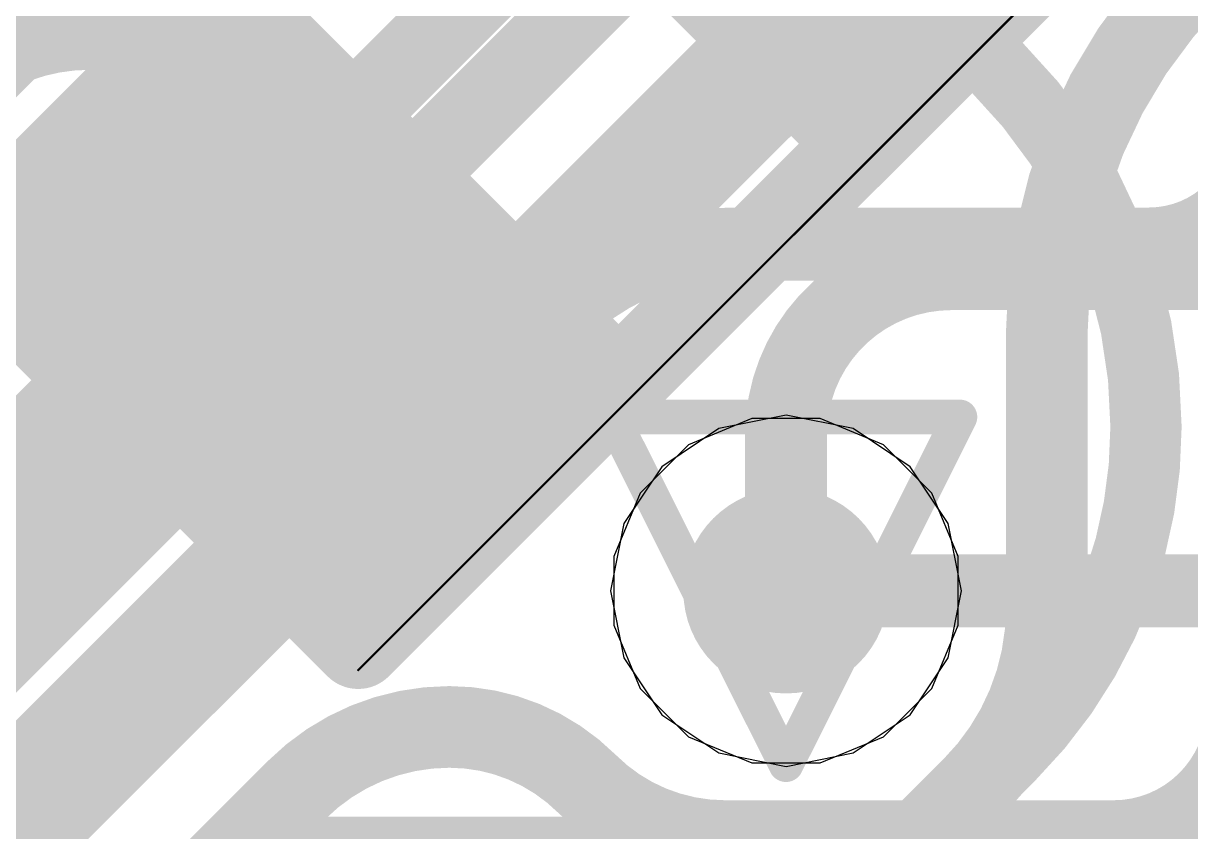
# Model space of a CAD drawing. Header units: inches. Extents: x -6 to 283, y -12 to 154.
# Drawn here: x 61.684 to 63.389, y 13.466 to 14.648 of the extents above; entities that cross this region are included whole.
import ezdxf

# ---------------------------------------------------------------- set-up
doc = ezdxf.new("R2010")
doc.units = ezdxf.units.IN
for name, color, linetype in [('Bottom Layer', 5, 'Continuous'), ('Bottom Overlay', 54, 'Continuous'), ('Bottom Paste', 16, 'Continuous'), ('Bottom Solder', 6, 'Continuous'), ('Drill Drawing', 1, 'Continuous'), ('GND-1', 16, 'Continuous'), ('GND-2', 90, 'Continuous'), ('GND-3', 216, 'Continuous'), ('GND-4', 54, 'Continuous'), ('PWR-1', 156, 'Continuous'), ('PWR-2', 130, 'Continuous'), ('Signal L1', 76, 'Continuous'), ('Signal L2', 6, 'Continuous'), ('Top Layer', 1, 'Continuous'), ('Via Holes', 16, 'Continuous')]:
    doc.layers.add(name, color=color, linetype=linetype)

# ---------------------------------------------------------------- blocks, each defined once
blk = doc.blocks.new('R___0402_B_33')
at = {"layer": 'Bottom Layer'}
for points in [[(-0.2413, 0.3175), (-0.2412999999999999, -0.3175), (-0.6985, -0.3175), (-0.6985, 0.3175)], [(0.6985, 0.3175), (0.6985, -0.3175), (0.2413, -0.3175), (0.2412999999999999, 0.3175)]]:
    blk.add_hatch(color=5, dxfattribs=at).paths.add_polyline_path(points)
at = {"layer": 'Bottom Paste'}
for points in [[(-0.2413, 0.3175), (-0.2412999999999999, -0.3175), (-0.6985, -0.3175), (-0.6985, 0.3175)], [(0.6985, 0.3175), (0.6985, -0.3175), (0.2413, -0.3175), (0.2412999999999999, 0.3175)]]:
    blk.add_hatch(color=16, dxfattribs=at).paths.add_polyline_path(points)
at = {"layer": 'Bottom Solder'}
for points in [[(-0.18629884, 0.37250116), (-0.1862988399999999, -0.37250116), (-0.75350116, -0.37250116), (-0.75350116, 0.37250116)], [(0.75350116, 0.37250116), (0.75350116, -0.37250116), (0.18629884, -0.37250116), (0.1862988399999999, 0.37250116)]]:
    blk.add_hatch(color=6, dxfattribs=at).paths.add_polyline_path(points)
at = {"layer": 'Bottom Overlay'}
for points in [[(0.7874, 0.4064, 0.127, 0.127, 0), (-0.7874, 0.4064, 0.127, 0.127, 0)], [(0.7874, -0.4064, 0.127, 0.127, 0), (0.7874, 0.4064, 0.127, 0.127, 0)], [(0.8128, 0.4318, 0.0032258, 0.0032258, 0), (-0.8128, 0.4318, 0.0032258, 0.0032258, 0)], [(0.7874, -0.4064, 0.127, 0.127, 0), (-0.7874, -0.4064, 0.127, 0.127, 0)]]:
    blk.add_lwpolyline(points, format="xyseb", dxfattribs=at)
for points in [[(0.7556499999999999, 0.4064, 0.0635, 0.0635, 1), (0.8191499999999999, 0.4064, 0.0635, 0.0635, 1)], [(0.7556499999999999, 0.4064, 0.0635, 0.0635, 1), (0.8191499999999999, 0.4064, 0.0635, 0.0635, 1)], [(0.8119948199999999, 0.4318, 0.0016129, 0.0016129, 1), (0.81360518, 0.4318, 0.0016129, 0.0016129, 1)]]:
    blk.add_lwpolyline(points, format="xyseb", close=True, dxfattribs=at)
blk = doc.blocks.new('C___0402_B_36')
at = {"layer": 'Bottom Overlay'}
blk.add_lwpolyline([(0.7874, 0.4064, 0.127, 0.127, 0), (0.2794, 0.4064, 0.127, 0.127, 0)], format="xyseb", dxfattribs=at)

msp = doc.modelspace()

# ---------------------------------------------------------------- hatches: boundary and pattern name
at = {"layer": 'Bottom Layer'}
h = msp.add_hatch(color=5, dxfattribs=at)
edge = h.paths.add_edge_path()
edge.add_arc((62.79783731999999, 13.81829342), 0.1499997, 0, 360)
at = {"layer": 'GND-1'}
h = msp.add_hatch(color=16, dxfattribs=at)
edge = h.paths.add_edge_path()
edge.add_arc((62.79783731999999, 13.81829342), 0.1499997, 0, 360)
at = {"layer": 'GND-2'}
h = msp.add_hatch(color=90, dxfattribs=at)
edge = h.paths.add_edge_path()
edge.add_arc((62.79783731999999, 13.81829342), 0.1499997, 0, 360)
at = {"layer": 'GND-3'}
h = msp.add_hatch(color=216, dxfattribs=at)
edge = h.paths.add_edge_path()
edge.add_arc((62.79783731999999, 13.81829342), 0.1499997, 0, 360)
at = {"layer": 'GND-4'}
h = msp.add_hatch(color=54, dxfattribs=at)
edge = h.paths.add_edge_path()
edge.add_arc((62.79783731999999, 13.81829342), 0.1499997, 0, 360)
at = {"layer": 'PWR-1'}
h = msp.add_hatch(color=156, dxfattribs=at)
edge = h.paths.add_edge_path()
edge.add_arc((62.79783731999999, 13.81829342), 0.1499997, 0, 360)
at = {"layer": 'PWR-2'}
h = msp.add_hatch(color=130, dxfattribs=at)
edge = h.paths.add_edge_path()
edge.add_arc((62.79783731999999, 13.81829342), 0.1499997, 0, 360)
at = {"layer": 'Signal L1'}
h = msp.add_hatch(color=76, dxfattribs=at)
edge = h.paths.add_edge_path()
edge.add_arc((62.79783731999999, 13.81829342), 0.1499997, 0, 360)
at = {"layer": 'Signal L2'}
h = msp.add_hatch(color=6, dxfattribs=at)
edge = h.paths.add_edge_path()
edge.add_arc((62.79783731999999, 13.81829342), 0.1499997, 0, 360)
at = {"layer": 'Top Layer'}
h = msp.add_hatch(color=1, dxfattribs=at)
edge = h.paths.add_edge_path()
edge.add_arc((62.79783731999999, 13.81829342), 0.1499997, 0, 360)
at = {"layer": 'Via Holes'}
h = msp.add_hatch(color=7, dxfattribs=at)
edge = h.paths.add_edge_path()
edge.add_arc((62.79783731999999, 13.81829342), 0.07499858, 0, 360)

# ---------------------------------------------------------------- linework, layer by layer
at = {"layer": 'Bottom Layer'}
for points in [[(62.77450996, 14.91474284, 0.10414, 0.10414, 0), (63.1058682, 14.5833846, 0.10414, 0.10414, 0)], [(63.1058682, 14.5833846, 0.10414, 0.10414, 0), (63.10587073999999, 14.5833846, 0.10414, 0.10414, 0)], [(63.10587073999999, 14.5833846, 0.10414, 0.10414, -0.198647266504107), (63.32380527999999, 14.05804656, 0.10414, 0.10414, 0)], [(61.10969744, 13.24994048, 0.2032, 0.2032, 0), (62.11078763999999, 14.25103068, 0.2032, 0.2032, 0)], [(63.32380274, 14.05804148, 0.10414, 0.10414, -0.1992541075682965), (63.12528396, 13.57798148, 0.10414, 0.10414, 0)], [(60.90480326, 11.35750332, 0.10414, 0.10414, 0), (63.12528396, 13.57798148, 0.10414, 0.10414, 0)]]:
    msp.add_lwpolyline(points, format="xyseb", dxfattribs=at)
for points in [[(63.0798332, 14.5833846, 0.05207, 0.05207, 1), (63.13190319999999, 14.5833846, 0.05207, 0.05207, 1)], [(63.0798332, 14.5833846, 0.05207, 0.05207, 1), (63.13190319999999, 14.5833846, 0.05207, 0.05207, 1)], [(63.07983574, 14.5833846, 0.05207, 0.05207, 1), (63.13190574, 14.5833846, 0.05207, 0.05207, 1)], [(63.07983574, 14.5833846, 0.05207, 0.05207, 1), (63.13190574, 14.5833846, 0.05207, 0.05207, 1)], [(62.05998764, 14.25103068, 0.1016, 0.1016, 1), (62.16158764, 14.25103068, 0.1016, 0.1016, 1)], [(63.29776773999999, 14.05804148, 0.05207, 0.05207, 1), (63.34983773999999, 14.05804148, 0.05207, 0.05207, 1)], [(63.29777028, 14.05804656, 0.05207, 0.05207, 1), (63.34984028, 14.05804656, 0.05207, 0.05207, 1)], [(63.09924896, 13.57798148, 0.05207, 0.05207, 1), (63.15131895999999, 13.57798148, 0.05207, 0.05207, 1)], [(63.09924896, 13.57798148, 0.05207, 0.05207, 1), (63.15131895999999, 13.57798148, 0.05207, 0.05207, 1)]]:
    msp.add_lwpolyline(points, format="xyseb", close=True, dxfattribs=at)
at = {"layer": 'Drill Drawing'}
for points in [[(62.54383732, 14.07229342, 0.0508, 0.0508, 0), (63.05183732, 14.07229342, 0.0508, 0.0508, 0)], [(62.54383732, 14.07229342, 0.0508, 0.0508, 0), (62.79783731999999, 13.56429342, 0.0508, 0.0508, 0)], [(62.79783731999999, 13.56429342, 0.0508, 0.0508, 0), (63.05183732, 14.07229342, 0.0508, 0.0508, 0)], [(62.03583732, 13.46269342, 0.0508, 0.0508, 0), (62.54383732, 13.46269342, 0.0508, 0.0508, 0)], [(62.03583732, 13.46269342, 0.0508, 0.0508, 0), (62.28983731999999, 12.95469342, 0.0508, 0.0508, 0)], [(62.28983731999999, 12.95469342, 0.0508, 0.0508, 0), (62.54383732, 13.46269342, 0.0508, 0.0508, 0)]]:
    msp.add_lwpolyline(points, format="xyseb", dxfattribs=at)
for points in [[(62.53113731999999, 14.07229342, 0.0254, 0.0254, 1), (62.55653731999999, 14.07229342, 0.0254, 0.0254, 1)], [(62.53113731999999, 14.07229342, 0.0254, 0.0254, 1), (62.55653731999999, 14.07229342, 0.0254, 0.0254, 1)], [(63.03913731999999, 14.07229342, 0.0254, 0.0254, 1), (63.06453731999999, 14.07229342, 0.0254, 0.0254, 1)], [(63.03913731999999, 14.07229342, 0.0254, 0.0254, 1), (63.06453731999999, 14.07229342, 0.0254, 0.0254, 1)], [(62.78513732, 13.56429342, 0.0254, 0.0254, 1), (62.81053731999999, 13.56429342, 0.0254, 0.0254, 1)], [(62.78513732, 13.56429342, 0.0254, 0.0254, 1), (62.81053731999999, 13.56429342, 0.0254, 0.0254, 1)], [(62.02313732, 13.46269342, 0.0254, 0.0254, 1), (62.04853731999999, 13.46269342, 0.0254, 0.0254, 1)], [(62.02313732, 13.46269342, 0.0254, 0.0254, 1), (62.04853731999999, 13.46269342, 0.0254, 0.0254, 1)], [(62.53113731999999, 13.46269342, 0.0254, 0.0254, 1), (62.55653731999999, 13.46269342, 0.0254, 0.0254, 1)], [(62.53113731999999, 13.46269342, 0.0254, 0.0254, 1), (62.55653731999999, 13.46269342, 0.0254, 0.0254, 1)]]:
    msp.add_lwpolyline(points, format="xyseb", close=True, dxfattribs=at)
at = {"layer": 'GND-1'}
for p, q in [((62.74779169999999, 14.06989312), (62.65531791999999, 14.03158992)), ((62.84788293999999, 14.06989312), (62.74779169999999, 14.06989312)), ((62.94035672, 14.03158992), (62.84788293999999, 14.06989312)), ((62.65531791999999, 14.03158992), (62.58454081999999, 13.96081282)), ((63.01113382, 13.96081282), (62.94035672, 14.03158992)), ((62.58454081999999, 13.96081282), (62.54623762, 13.86833904)), ((63.04943701999999, 13.86833904), (63.01113382, 13.96081282)), ((62.54623762, 13.86833904), (62.54623762, 13.7682478)), ((63.04943701999999, 13.7682478), (63.04943701999999, 13.86833904)), ((62.54623762, 13.7682478), (62.58454081999999, 13.67577402)), ((63.01113382, 13.67577402), (63.04943701999999, 13.7682478)), ((62.58454081999999, 13.67577402), (62.65531791999999, 13.60499692)), ((62.94035672, 13.60499692), (63.01113382, 13.67577402)), ((62.65531791999999, 13.60499692), (62.74779169999999, 13.56669372)), ((62.84788293999999, 13.56669372), (62.94035672, 13.60499692)), ((62.74779169999999, 13.56669372), (62.84788293999999, 13.56669372))]:
    msp.add_line(p, q, dxfattribs=at)
at = {"layer": 'GND-2'}
for p, q in [((62.74779169999999, 14.06989312), (62.65531791999999, 14.03158992)), ((62.84788293999999, 14.06989312), (62.74779169999999, 14.06989312)), ((62.94035672, 14.03158992), (62.84788293999999, 14.06989312)), ((62.65531791999999, 14.03158992), (62.58454081999999, 13.96081282)), ((63.01113382, 13.96081282), (62.94035672, 14.03158992)), ((62.58454081999999, 13.96081282), (62.54623762, 13.86833904)), ((63.04943701999999, 13.86833904), (63.01113382, 13.96081282)), ((62.54623762, 13.86833904), (62.54623762, 13.7682478)), ((63.04943701999999, 13.7682478), (63.04943701999999, 13.86833904)), ((62.54623762, 13.7682478), (62.58454081999999, 13.67577402)), ((63.01113382, 13.67577402), (63.04943701999999, 13.7682478)), ((62.58454081999999, 13.67577402), (62.65531791999999, 13.60499692)), ((62.94035672, 13.60499692), (63.01113382, 13.67577402)), ((62.65531791999999, 13.60499692), (62.74779169999999, 13.56669372)), ((62.84788293999999, 13.56669372), (62.94035672, 13.60499692)), ((62.74779169999999, 13.56669372), (62.84788293999999, 13.56669372))]:
    msp.add_line(p, q, dxfattribs=at)
at = {"layer": 'GND-3'}
for p, q in [((62.74779169999999, 14.06989312), (62.65531791999999, 14.03158992)), ((62.84788293999999, 14.06989312), (62.74779169999999, 14.06989312)), ((62.94035672, 14.03158992), (62.84788293999999, 14.06989312)), ((62.65531791999999, 14.03158992), (62.58454081999999, 13.96081282)), ((63.01113382, 13.96081282), (62.94035672, 14.03158992)), ((62.58454081999999, 13.96081282), (62.54623762, 13.86833904)), ((63.04943701999999, 13.86833904), (63.01113382, 13.96081282)), ((62.54623762, 13.86833904), (62.54623762, 13.7682478)), ((63.04943701999999, 13.7682478), (63.04943701999999, 13.86833904)), ((62.54623762, 13.7682478), (62.58454081999999, 13.67577402)), ((63.01113382, 13.67577402), (63.04943701999999, 13.7682478)), ((62.58454081999999, 13.67577402), (62.65531791999999, 13.60499692)), ((62.94035672, 13.60499692), (63.01113382, 13.67577402)), ((62.65531791999999, 13.60499692), (62.74779169999999, 13.56669372)), ((62.84788293999999, 13.56669372), (62.94035672, 13.60499692)), ((62.74779169999999, 13.56669372), (62.84788293999999, 13.56669372))]:
    msp.add_line(p, q, dxfattribs=at)
at = {"layer": 'GND-4'}
for p, q in [((62.74779169999999, 14.06989312), (62.65531791999999, 14.03158992)), ((62.84788293999999, 14.06989312), (62.74779169999999, 14.06989312)), ((62.94035672, 14.03158992), (62.84788293999999, 14.06989312)), ((62.65531791999999, 14.03158992), (62.58454081999999, 13.96081282)), ((63.01113382, 13.96081282), (62.94035672, 14.03158992)), ((62.58454081999999, 13.96081282), (62.54623762, 13.86833904)), ((63.04943701999999, 13.86833904), (63.01113382, 13.96081282)), ((62.54623762, 13.86833904), (62.54623762, 13.7682478)), ((63.04943701999999, 13.7682478), (63.04943701999999, 13.86833904)), ((62.54623762, 13.7682478), (62.58454081999999, 13.67577402)), ((63.01113382, 13.67577402), (63.04943701999999, 13.7682478)), ((62.58454081999999, 13.67577402), (62.65531791999999, 13.60499692)), ((62.94035672, 13.60499692), (63.01113382, 13.67577402)), ((62.65531791999999, 13.60499692), (62.74779169999999, 13.56669372)), ((62.84788293999999, 13.56669372), (62.94035672, 13.60499692)), ((62.74779169999999, 13.56669372), (62.84788293999999, 13.56669372))]:
    msp.add_line(p, q, dxfattribs=at)
at = {"layer": 'PWR-1'}
for p, q in [((62.79783731999999, 14.07482326), (62.69966886, 14.05529574)), ((62.89600577999999, 14.05529574), (62.79783731999999, 14.07482326)), ((62.69966886, 14.05529574), (62.61644321999999, 13.99968752)), ((62.97923141999999, 13.99968752), (62.89600577999999, 14.05529574)), ((62.61644321999999, 13.99968752), (62.560835, 13.91646188)), ((63.03483964, 13.91646188), (62.97923141999999, 13.99968752)), ((62.560835, 13.91646188), (62.54130748, 13.81829342)), ((63.05436716, 13.81829342), (63.03483964, 13.91646188)), ((62.54130748, 13.81829342), (62.560835, 13.72012496)), ((63.03483964, 13.72012496), (63.05436716, 13.81829342)), ((62.560835, 13.72012496), (62.61644321999999, 13.63689932)), ((62.97923141999999, 13.63689932), (63.03483964, 13.72012496)), ((62.61644321999999, 13.63689932), (62.69966886, 13.5812911)), ((62.89600577999999, 13.5812911), (62.97923141999999, 13.63689932)), ((62.69966886, 13.5812911), (62.79783731999999, 13.56176358)), ((62.79783731999999, 13.56176358), (62.89600577999999, 13.5812911))]:
    msp.add_line(p, q, dxfattribs=at)
at = {"layer": 'PWR-2'}
for p, q in [((62.79783731999999, 14.07482326), (62.69966886, 14.05529574)), ((62.89600577999999, 14.05529574), (62.79783731999999, 14.07482326)), ((62.69966886, 14.05529574), (62.61644321999999, 13.99968752)), ((62.97923141999999, 13.99968752), (62.89600577999999, 14.05529574)), ((62.61644321999999, 13.99968752), (62.560835, 13.91646188)), ((63.03483964, 13.91646188), (62.97923141999999, 13.99968752)), ((62.560835, 13.91646188), (62.54130748, 13.81829342)), ((63.05436716, 13.81829342), (63.03483964, 13.91646188)), ((62.54130748, 13.81829342), (62.560835, 13.72012496)), ((63.03483964, 13.72012496), (63.05436716, 13.81829342)), ((62.560835, 13.72012496), (62.61644321999999, 13.63689932)), ((62.97923141999999, 13.63689932), (63.03483964, 13.72012496)), ((62.61644321999999, 13.63689932), (62.69966886, 13.5812911)), ((62.89600577999999, 13.5812911), (62.97923141999999, 13.63689932)), ((62.69966886, 13.5812911), (62.79783731999999, 13.56176358)), ((62.79783731999999, 13.56176358), (62.89600577999999, 13.5812911))]:
    msp.add_line(p, q, dxfattribs=at)
at = {"layer": 'Signal L1'}
for points in [[(60.97852675999999, 13.15106844, 0.11938, 0.11938, 0), (64.36418927999999, 16.53673096, 0.11938, 0.11938, 0)], [(61.23632151999999, 12.99856176, 0.11938, 0.11938, 0), (64.46304862, 16.22528886, 0.11938, 0.11938, 0)], [(63.17883478, 14.195425, 0.11938, 0.11938, -0.1988663965905662), (63.39584222, 14.71945494, 0.11938, 0.11938, 0)], [(63.17883478, 14.195425, 0.11938, 0.11938, 0), (63.17883732, 14.19464522, 0.11938, 0.11938, 0)], [(63.17883732, 13.79279944, 0.11938, 0.11938, 0), (63.17883732, 14.19464522, 0.11938, 0.11938, 0)], [(63.17883732, 13.79279944, 0.11938, 0.11938, -0.1984905210476194), (63.07042249999999, 13.53046062, 0.11938, 0.11938, 0)], [(62.69059343999999, 13.15063156, 0.11938, 0.11938, 0), (63.06999577999999, 13.5300339, 0.11938, 0.11938, 0)], [(63.07042249999999, 13.53046062, 0.11938, 0.11938, -0.0004058235188132329), (63.06999577999999, 13.5300339, 0.11938, 0.11938, 0)]]:
    msp.add_lwpolyline(points, format="xyseb", dxfattribs=at)
for points in [[(63.14898977999999, 14.195425, 0.05969, 0.05969, 1), (63.20867978, 14.195425, 0.05969, 0.05969, 1)], [(63.14898977999999, 14.195425, 0.05969, 0.05969, 1), (63.20867978, 14.195425, 0.05969, 0.05969, 1)], [(63.14899232, 14.19464522, 0.05969, 0.05969, 1), (63.20868231999999, 14.19464522, 0.05969, 0.05969, 1)], [(63.14899232, 14.19464522, 0.05969, 0.05969, 1), (63.20868231999999, 14.19464522, 0.05969, 0.05969, 1)], [(63.14899232, 13.79279944, 0.05969, 0.05969, 1), (63.20868231999999, 13.79279944, 0.05969, 0.05969, 1)], [(63.14899232, 13.79279944, 0.05969, 0.05969, 1), (63.20868231999999, 13.79279944, 0.05969, 0.05969, 1)], [(63.04015078, 13.5300339, 0.05969, 0.05969, 1), (63.09984077999999, 13.5300339, 0.05969, 0.05969, 1)], [(63.04015078, 13.5300339, 0.05969, 0.05969, 1), (63.09984077999999, 13.5300339, 0.05969, 0.05969, 1)], [(63.0405775, 13.53046062, 0.05969, 0.05969, 1), (63.10026749999999, 13.53046062, 0.05969, 0.05969, 1)], [(63.0405775, 13.53046062, 0.05969, 0.05969, 1), (63.10026749999999, 13.53046062, 0.05969, 0.05969, 1)]]:
    msp.add_lwpolyline(points, format="xyseb", close=True, dxfattribs=at)
at = {"layer": 'Signal L2'}
for points in [[(61.27383731999999, 14.22469342, 0.11938, 0.11938, 0), (63.13074495999999, 16.08160106, 0.11938, 0.11938, 0)], [(60.93076968, 13.27710578, 0.11938, 0.11938, 0), (63.26028495999999, 15.60662106, 0.11938, 0.11938, 0)], [(60.81392967999999, 12.68528578, 0.11938, 0.11938, 0), (63.37626389999999, 15.24762, 0.11938, 0.11938, 0)], [(62.79783731999999, 14.04652766, 0.11938, 0.11938, -0.4142135623730951), (63.03950308, 14.28819342, 0.11938, 0.11938, 0)], [(63.03950308, 14.28819342, 0.11938, 0.11938, 0), (67.8909996, 14.28819342, 0.11938, 0.11938, 0)], [(62.79783731999999, 13.81829342, 0.11938, 0.11938, 0), (62.79783731999999, 14.04652766, 0.11938, 0.11938, 0)], [(63.47103383999999, 13.66156272, 0.11938, 0.11938, -0.4356427094812971), (63.2766578, 13.45253088, 0.11938, 0.11938, 0)], [(62.08277143999999, 13.52709766, 0.11938, 0.11938, -0.1986585310550834), (62.3059206, 13.61940126, 0.11938, 0.11938, 0)], [(62.3059206, 13.61940126, 0.11938, 0.11938, -0.198703916602233), (62.50718512, 13.5361299, 0.11938, 0.11938, 0)], [(62.50718512, 13.5361299, 0.11938, 0.11938, 0), (62.50734768, 13.53596734, 0.11938, 0.11938, 0)], [(62.50751023999999, 13.53580478, 0.11938, 0.11938, -0.0002005250901213482), (62.50734768, 13.53596734, 0.11938, 0.11938, 0)], [(62.70877475999999, 13.45253342, 0.11938, 0.11938, -0.1987039166022329), (62.50751023999999, 13.53580478, 0.11938, 0.11938, 0)], [(61.23393137999999, 12.6782576, 0.11938, 0.11938, 0), (62.08277143999999, 13.52709766, 0.11938, 0.11938, 0)], [(62.70877475999999, 13.45253342, 0.11938, 0.11938, 0), (63.27587801999999, 13.45253342, 0.11938, 0.11938, 0)], [(63.27587801999999, 13.45253342, 0.11938, 0.11938, 0), (63.2766578, 13.45253088, 0.11938, 0.11938, 0)]]:
    msp.add_lwpolyline(points, format="xyseb", dxfattribs=at)
for points in [[(63.00965807999999, 14.28819342, 0.05969, 0.05969, 1), (63.06934807999999, 14.28819342, 0.05969, 0.05969, 1)], [(63.00965807999999, 14.28819342, 0.05969, 0.05969, 1), (63.06934807999999, 14.28819342, 0.05969, 0.05969, 1)], [(62.76799232, 14.04652766, 0.05969, 0.05969, 1), (62.82768231999999, 14.04652766, 0.05969, 0.05969, 1)], [(62.76799232, 14.04652766, 0.05969, 0.05969, 1), (62.82768231999999, 14.04652766, 0.05969, 0.05969, 1)], [(62.76799232, 13.81829342, 0.05969, 0.05969, 1), (62.82768231999999, 13.81829342, 0.05969, 0.05969, 1)], [(62.2760756, 13.61940126, 0.05969, 0.05969, 1), (62.33576559999999, 13.61940126, 0.05969, 0.05969, 1)], [(62.2760756, 13.61940126, 0.05969, 0.05969, 1), (62.33576559999999, 13.61940126, 0.05969, 0.05969, 1)], [(62.47734012, 13.5361299, 0.05969, 0.05969, 1), (62.53703012, 13.5361299, 0.05969, 0.05969, 1)], [(62.47734012, 13.5361299, 0.05969, 0.05969, 1), (62.53703012, 13.5361299, 0.05969, 0.05969, 1)], [(62.47750267999999, 13.53596734, 0.05969, 0.05969, 1), (62.53719268, 13.53596734, 0.05969, 0.05969, 1)], [(62.47750267999999, 13.53596734, 0.05969, 0.05969, 1), (62.53719268, 13.53596734, 0.05969, 0.05969, 1)], [(62.47766523999999, 13.53580478, 0.05969, 0.05969, 1), (62.53735523999999, 13.53580478, 0.05969, 0.05969, 1)], [(62.47766523999999, 13.53580478, 0.05969, 0.05969, 1), (62.53735523999999, 13.53580478, 0.05969, 0.05969, 1)], [(62.05292643999999, 13.52709766, 0.05969, 0.05969, 1), (62.11261644, 13.52709766, 0.05969, 0.05969, 1)], [(62.05292643999999, 13.52709766, 0.05969, 0.05969, 1), (62.11261644, 13.52709766, 0.05969, 0.05969, 1)], [(62.67892976, 13.45253342, 0.05969, 0.05969, 1), (62.73861975999999, 13.45253342, 0.05969, 0.05969, 1)], [(62.67892976, 13.45253342, 0.05969, 0.05969, 1), (62.73861975999999, 13.45253342, 0.05969, 0.05969, 1)], [(63.24603301999999, 13.45253342, 0.05969, 0.05969, 1), (63.30572302, 13.45253342, 0.05969, 0.05969, 1)], [(63.24603301999999, 13.45253342, 0.05969, 0.05969, 1), (63.30572302, 13.45253342, 0.05969, 0.05969, 1)], [(63.24681279999999, 13.45253088, 0.05969, 0.05969, 1), (63.3065028, 13.45253088, 0.05969, 0.05969, 1)], [(63.24681279999999, 13.45253088, 0.05969, 0.05969, 1), (63.3065028, 13.45253088, 0.05969, 0.05969, 1)]]:
    msp.add_lwpolyline(points, format="xyseb", close=True, dxfattribs=at)
at = {"layer": 'Top Layer'}
for points in [[(61.56790836, 14.54437274, 0.10668, 0.10668, -0.1996858426444642), (61.77912205999999, 14.63299334, 0.10668, 0.10668, 0)], [(61.77912205999999, 14.63299842, 0.10668, 0.10668, -0.1986268538709988), (61.94629724, 14.56466988, 0.10668, 0.10668, 0)], [(61.94629724, 14.56466734, 0.10668, 0.10668, 0), (62.01366565999999, 14.49730654, 0.10668, 0.10668, 0)], [(62.01366565999999, 14.49730654, 0.10668, 0.10668, -0.1985517914839114), (62.08015269999999, 14.33710874, 0.10668, 0.10668, 0)], [(63.50056133999999, 14.49742846, 0.10668, 0.10668, -0.4142135623730951), (63.32824774, 14.32511486, 0.10668, 0.10668, 0)], [(62.08015016, 14.33710874, 0.10668, 0.10668, -0.2007394448573498), (62.02146853999999, 14.19620224, 0.10668, 0.10668, 0)], [(62.46894034, 14.22146508, 0.10668, 0.10668, -0.198912367379658), (62.71917352, 14.32511486, 0.10668, 0.10668, 0)], [(62.71917352, 14.32511486, 0.10668, 0.10668, 0), (63.32824774, 14.32511486, 0.10668, 0.10668, 0)], [(60.55338156, 12.3059063, 0.10668, 0.10668, 0), (62.46894034, 14.22146508, 0.10668, 0.10668, 0)], [(60.48903828, 12.66377198, 0.10668, 0.10668, 0), (62.02146853999999, 14.19620224, 0.10668, 0.10668, 0)], [(62.79783731999999, 13.81829342, 0.10668, 0.10668, 0), (63.46950222, 13.81829342, 0.10668, 0.10668, 0)]]:
    msp.add_lwpolyline(points, format="xyseb", dxfattribs=at)
for points in [[(61.75245206, 14.63299842, 0.05333999999999999, 0.05333999999999999, 1), (61.80579205999999, 14.63299842, 0.05333999999999999, 0.05333999999999999, 1)], [(61.75245206, 14.63299334, 0.05333999999999999, 0.05333999999999999, 1), (61.80579205999999, 14.63299334, 0.05333999999999999, 0.05333999999999999, 1)], [(61.91962724, 14.56466988, 0.05333999999999999, 0.05333999999999999, 1), (61.97296724, 14.56466988, 0.05333999999999999, 0.05333999999999999, 1)], [(61.91962724, 14.56466734, 0.05333999999999999, 0.05333999999999999, 1), (61.97296724, 14.56466734, 0.05333999999999999, 0.05333999999999999, 1)], [(61.98699565999999, 14.49730654, 0.05333999999999999, 0.05333999999999999, 1), (62.04033565999999, 14.49730654, 0.05333999999999999, 0.05333999999999999, 1)], [(61.98699565999999, 14.49730654, 0.05333999999999999, 0.05333999999999999, 1), (62.04033565999999, 14.49730654, 0.05333999999999999, 0.05333999999999999, 1)], [(62.05348016, 14.33710874, 0.05333999999999999, 0.05333999999999999, 1), (62.10682016, 14.33710874, 0.05333999999999999, 0.05333999999999999, 1)], [(62.0534827, 14.33710874, 0.05333999999999999, 0.05333999999999999, 1), (62.1068227, 14.33710874, 0.05333999999999999, 0.05333999999999999, 1)], [(62.69250352, 14.32511486, 0.05333999999999999, 0.05333999999999999, 1), (62.74584352, 14.32511486, 0.05333999999999999, 0.05333999999999999, 1)], [(62.69250352, 14.32511486, 0.05333999999999999, 0.05333999999999999, 1), (62.74584352, 14.32511486, 0.05333999999999999, 0.05333999999999999, 1)], [(63.30157773999999, 14.32511486, 0.05333999999999999, 0.05333999999999999, 1), (63.35491773999999, 14.32511486, 0.05333999999999999, 0.05333999999999999, 1)], [(63.30157773999999, 14.32511486, 0.05333999999999999, 0.05333999999999999, 1), (63.35491773999999, 14.32511486, 0.05333999999999999, 0.05333999999999999, 1)], [(62.44227034, 14.22146508, 0.05333999999999999, 0.05333999999999999, 1), (62.49561034, 14.22146508, 0.05333999999999999, 0.05333999999999999, 1)], [(62.44227034, 14.22146508, 0.05333999999999999, 0.05333999999999999, 1), (62.49561034, 14.22146508, 0.05333999999999999, 0.05333999999999999, 1)], [(61.99479854, 14.19620224, 0.05333999999999999, 0.05333999999999999, 1), (62.04813854, 14.19620224, 0.05333999999999999, 0.05333999999999999, 1)], [(61.99479854, 14.19620224, 0.05333999999999999, 0.05333999999999999, 1), (62.04813854, 14.19620224, 0.05333999999999999, 0.05333999999999999, 1)], [(62.77116732, 13.81829342, 0.05333999999999999, 0.05333999999999999, 1), (62.82450732, 13.81829342, 0.05333999999999999, 0.05333999999999999, 1)]]:
    msp.add_lwpolyline(points, format="xyseb", close=True, dxfattribs=at)

# ---------------------------------------------------------------- block references
at = {"rotation": 225}
for name, p in [('C___0402_B_36', (61.71833732, 15.30419342)), ('R___0402_B_33', (62.44223732, 14.58247782))]:
    msp.add_blockref(name, p, dxfattribs=at)

doc.saveas('drawing.dxf')
